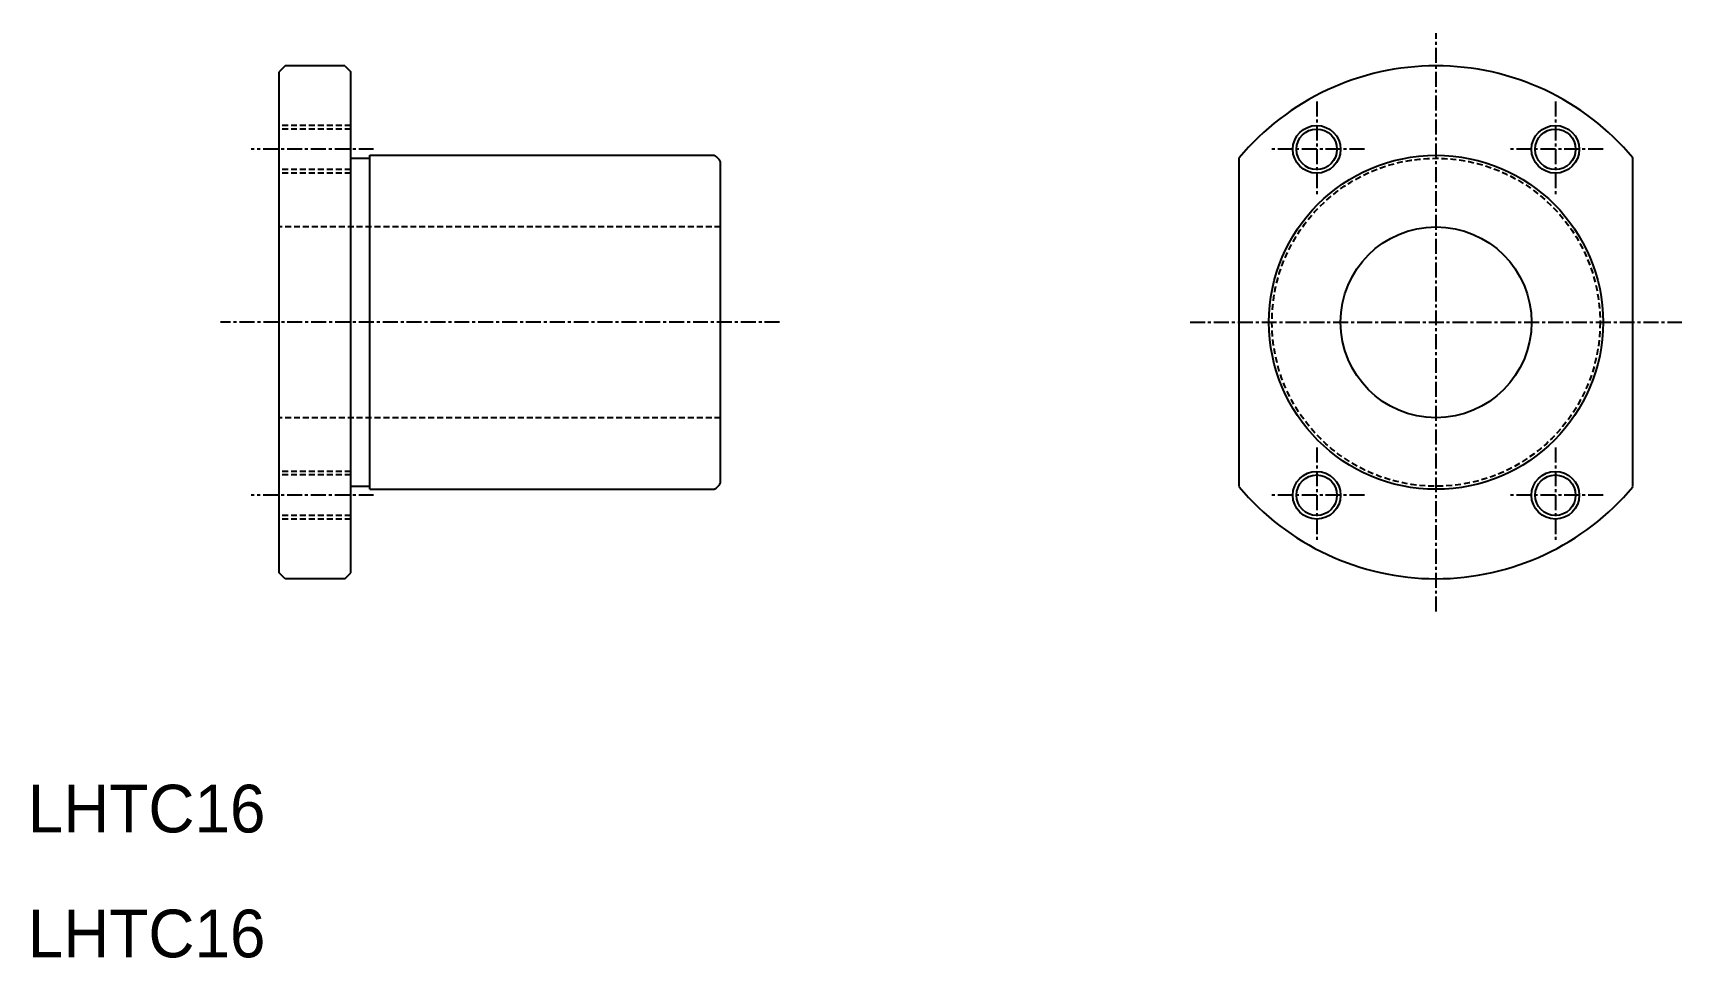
# Model space of a CAD drawing. Extents: x 46 to 184, y 53 to 131.
import ezdxf

# ---------------------------------------------------------------- set-up
doc = ezdxf.new("R2010")
doc.units = 0
doc.linetypes.add('CENTER', pattern=[2, 1.25, -0.25, 0.25, -0.25])
doc.linetypes.add('DASHED', pattern=[0.75, 0.5, -0.25])
doc.layers.get('0').update_dxf_attribs({"linetype": 'CONTINUOUS'})
doc.layers.add('CENTER', color=1, linetype='CENTER')

msp = doc.modelspace()

# ---------------------------------------------------------------- linework, layer by layer
at = {"color": 7, "linetype": 'CONTINUOUS'}
for p, q in [((66.66, 128.14), (66.16, 127.64)), ((66.16, 85.64), (66.16, 127.64)), ((71.66, 128.14), (66.66, 128.14)), ((71.66, 128.14), (72.16, 127.64)), ((72.16, 85.64), (72.16, 127.64)), ((72.16, 120.39), (73.76, 120.39)), ((73.76, 120.64), (102.62, 120.64)), ((73.76, 92.64), (73.76, 120.64)), ((146.61, 92.86), (146.61, 120.43)), ((179.61, 92.86), (179.61, 120.43)), ((103.16, 93.19), (103.16, 120.1)), ((72.16, 92.89), (73.76, 92.89)), ((73.76, 92.64), (102.62, 92.64)), ((79.54, 92.64), (79.54, 92.64)), ((86.91, 92.64), (86.91, 92.64)), ((66.66, 85.14), (66.16, 85.64)), ((71.66, 85.14), (66.66, 85.14)), ((71.66, 85.14), (72.16, 85.64))]:
    msp.add_line(p, q, dxfattribs=at)
at = {"color": 3, "linetype": 'DASHED'}
for p, q in [((72.16, 123.14), (66.16, 123.14)), ((72.16, 122.84), (66.16, 122.84)), ((72.16, 119.44), (66.16, 119.44)), ((72.16, 119.14), (66.16, 119.14)), ((103.16, 114.64), (66.16, 114.64)), ((103.16, 98.64), (66.16, 98.64)), ((72.16, 94.14), (66.16, 94.14)), ((72.16, 93.84), (66.16, 93.84)), ((72.16, 90.44), (66.16, 90.44)), ((72.16, 90.14), (66.16, 90.14))]:
    msp.add_line(p, q, dxfattribs=at)
at = {"color": 3, "linetype": 'CONTINUOUS'}
for centre in [(153.11, 121.14), (173.11, 121.14), (153.11, 92.14), (173.11, 92.14)]:
    msp.add_circle(centre, 2, dxfattribs=at)
at = {"color": 7, "linetype": 'CONTINUOUS'}
for centre, radius in [((153.11, 121.14), 1.7), ((173.11, 121.14), 1.7), ((163.11, 106.64), 14), ((163.11, 106.64), 8), ((153.11, 92.14), 1.7), ((173.11, 92.14), 1.7)]:
    msp.add_circle(centre, radius, dxfattribs=at)
at = {"color": 3, "linetype": 'DASHED'}
msp.add_circle((163.11, 106.64), 13.75, dxfattribs=at)
at = {"color": 7, "linetype": 'CONTINUOUS'}
for centre, radius, start, end in [((163.11, 106.64), 21.5, 39.8753, 140.1247), ((102.01, 119.49), 1.3, 27.7958, 62.2042), ((102.01, 93.79), 1.3, 297.7958, 332.2042), ((163.11, 106.64), 21.5, 219.8753, 320.1247)]:
    msp.add_arc(centre, radius, start, end, dxfattribs=at)
at = {"layer": 'CENTER', "color": 1, "linetype": 'CENTER'}
for p, q in [((163.11, 82.39), (163.11, 130.89)), ((153.11, 125.14), (153.11, 117.14)), ((173.11, 125.14), (173.11, 117.14)), ((74.08, 121.14), (63.82, 121.14)), ((157.11, 121.14), (149.11, 121.14)), ((177.11, 121.14), (169.11, 121.14)), ((108.1, 106.64), (61.26, 106.64)), ((142.5, 106.64), (183.72, 106.64)), ((153.11, 96.14), (153.11, 88.14)), ((173.11, 96.14), (173.11, 88.14)), ((74.08, 92.14), (63.82, 92.14)), ((157.11, 92.14), (149.11, 92.14)), ((177.11, 92.14), (169.11, 92.14))]:
    msp.add_line(p, q, dxfattribs=at)

# ---------------------------------------------------------------- texts
at = {"color": 7, "linetype": 'CONTINUOUS'}
for p in [(45.1, 63.87), (45.1, 53.4)]:
    msp.add_text('LHTC16', height=4, dxfattribs=at).set_placement(p)

doc.saveas('drawing.dxf')
